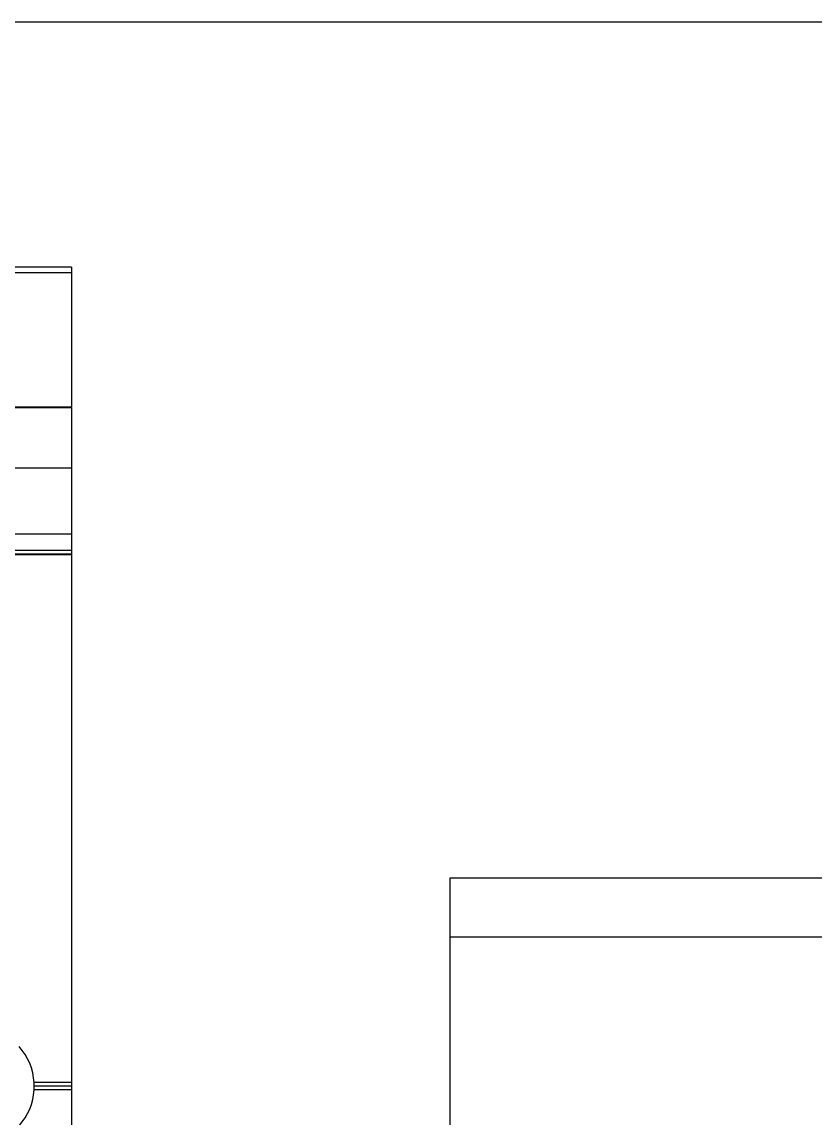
# Model space of a CAD drawing. Header units: millimetres. Extents: x 41350 to 54029, y 25852 to 34717.
# Drawn here: x 47156.8 to 47224.7, y 33493.6 to 33587.5 of the extents above; entities that cross this region are included whole.
import ezdxf

# ---------------------------------------------------------------- set-up
doc = ezdxf.new("R2010")
doc.units = ezdxf.units.MM
doc.layers.add('! NO PLOT !', color=7, linetype='Continuous', true_color=0xff75dd, plot=False)
doc.layers.add('002-PI-Kabelska kanalica', color=150, linetype='Continuous')
doc.layers.add('004-PI-DIN Šina', color=3, linetype='Continuous')

# ---------------------------------------------------------------- blocks, each defined once
blk = doc.blocks.new('*U274')
at = {"layer": '002-PI-Kabelska kanalica'}
blk.add_line((20, -100), (20, 399), dxfattribs=at)
blk = doc.blocks.new('*U554')
at = {"layer": '004-PI-DIN Šina'}
for p, q in [((45.323, 69.85), (-241.3, 69.85)), ((45.323, 69.85), (45.323, 69.35)), ((45.323, 69.35), (-241.3, 69.35)), ((45.323, 69.35), (45.323, 57.85)), ((45.323, 57.85), (-241.3, 57.85)), ((45.323, 57.789), (-241.3, 57.789)), ((45.323, 57.789), (45.323, 57.85)), ((45.323, 57.789), (45.323, 52.625)), ((45.323, 52.625), (-241.3, 52.625)), ((45.323, 52.625), (45.323, 46.968)), ((45.323, 46.968), (-241.3, 46.968)), ((45.323, 46.968), (45.323, 45.572)), ((45.323, 45.572), (-241.3, 45.572)), ((45.323, 45.259), (-241.3, 45.259)), ((-241.3, 45.238), (45.323, 45.238)), ((45.323, 45.572), (45.323, 45.259)), ((45.323, 45.238), (45.323, 45.259)), ((45.323, 45.238), (45.323, 0)), ((45.323, 0), (42.114, 0)), ((45.323, 0), (45.323, -0.3)), ((45.323, -0.6), (42.114, -0.6)), ((45.323, -0.3), (42.123, -0.3)), ((45.323, -0.3), (45.323, -0.6)), ((45.323, -0.6), (45.323, -50.149))]:
    blk.add_line(p, q, dxfattribs=at)
for start, end in [(3.37229, 41.81031), (318.18969, 356.62771)]:
    blk.add_arc((37.023, -0.3), 5.1, start, end, dxfattribs=at)
for major_axis, start_param, end_param in [((-0.085, 5.099), 4.695641, 4.754498), ((0.082, 5.099), 4.669617, 4.728475)]:
    blk.add_ellipse((37.023, -0.3), major_axis=major_axis, ratio=1, start_param=start_param, end_param=end_param, dxfattribs=at)
blk = doc.blocks.new('*U387')
at = {"layer": '004-PI-DIN Šina'}
blk.add_lwpolyline([(100, -17.5), (100, 17.5), (0, 17.5), (0, -17.5)], close=True, dxfattribs=at)
for points in [[(0, 12.5), (100, 12.5)], [(0, -12.5), (100, -12.5)]]:
    blk.add_lwpolyline(points, dxfattribs=at)

msp = doc.modelspace()

# ---------------------------------------------------------------- block references
at = {"layer": '! NO PLOT !'}
msp.add_blockref('*U554', (47115.697, 33496.678), dxfattribs=at)
at = {"rotation": 270}
msp.add_blockref('*U274', (46934.397, 33607.528), dxfattribs=at)
msp.add_blockref('*U387', (47193.397, 33496.682))

doc.saveas('drawing.dxf')
